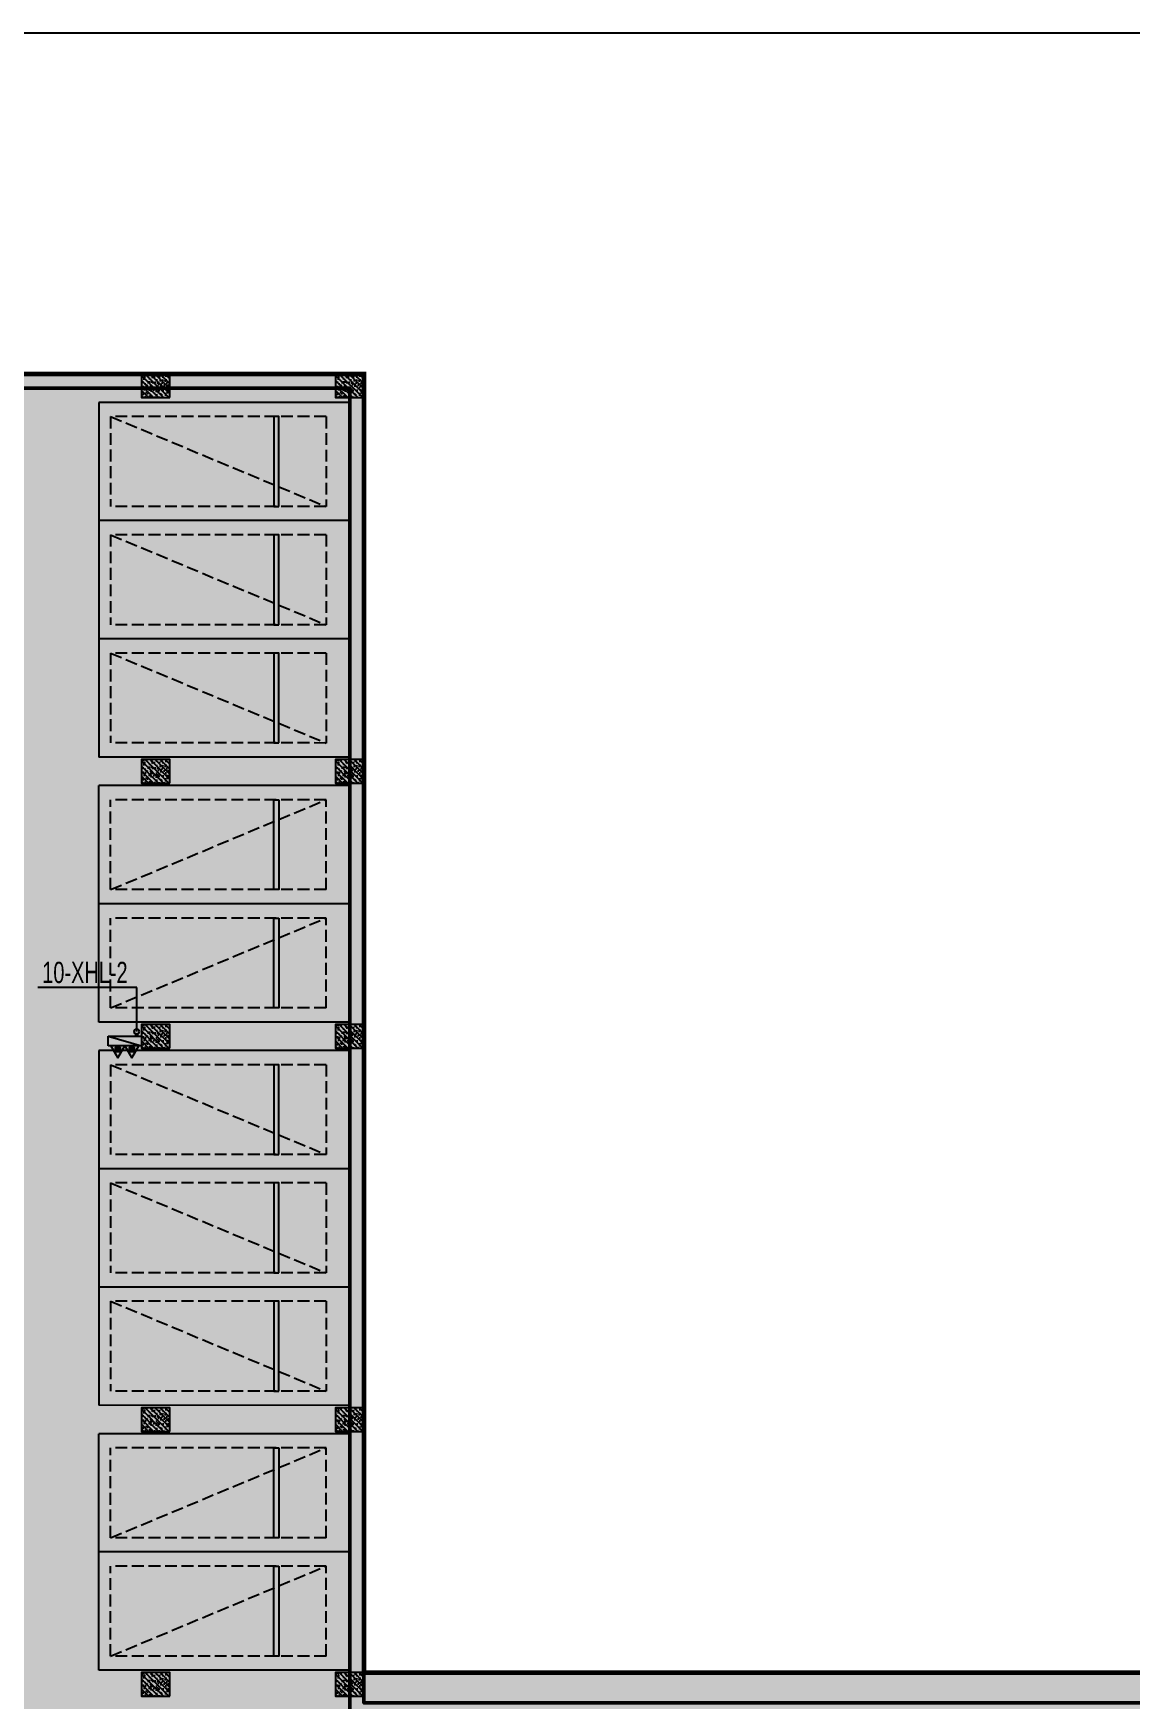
# Model space of a CAD drawing. Extents: x -1338203 to 1886333, y -530034 to 1031844.
# Drawn here: x 721573 to 744757, y -348782 to -313560 of the extents above; entities that cross this region are included whole.
import ezdxf

# ---------------------------------------------------------------- set-up
doc = ezdxf.new("R2010")
doc.units = 0
doc.header["$LTSCALE"] = 1000
doc.header["$MEASUREMENT"] = 0
doc.linetypes.add('A-001-平面B2$0$__DASH', pattern=[0.35, 0.25, -0.1])
doc.layers.add('0A-X-AREA', color=6, linetype='Continuous', plot=False)
for name, color, linetype in [('p-a-regular', 5, 'Continuous'), ('S001地下二墙柱$0$S001地下二墙柱$0$0S-CC-LINE', 52, 'Continuous'), ('S001地下二墙柱$0$S001地下二墙柱$0$0S-CW-HATCH', 251, 'Continuous'), ('S001地下二墙柱$0$S001地下二墙柱$0$0S-CW-HATCH-UP', 251, 'Continuous'), ('负二层消火栓$0$负二层消火栓$0$0P-ACC-FH', 7, 'Continuous'), ('负二层消火栓$0$负二层消火栓$0$0P-DIM-FH', 3, 'Continuous'), ('负二层消火栓$0$负二层消火栓$0$0P-PIPE-FH', 1, 'Continuous'), ('负二层消火栓$0$负二层消火栓$0$0P-VPIPE-FH', 1, 'Continuous'), ('负二层消火栓$0$负二层消火栓$1$0P-EQUIP-FH', 7, 'Continuous')]:
    doc.layers.add(name, color=color, linetype=linetype)
doc.layers.add('p-a-regular-deadend', color=6, linetype='Continuous', true_color=0xff00ff)
doc.layers.add('p-a-regular-narrow', color=7, linetype='Continuous', true_color=0x9600ff)
doc.layers.add('p-h-walkable', color=7, linetype='Continuous', lineweight=70, true_color=0xf0f0f0)
doc.layers.add('S001地下二墙柱$0$0S-CW-LINE', color=7, linetype='Continuous', lineweight=50)
doc.styles.add('负二层消火栓$0$负二层消火栓$0$AAD-S', font='aad-s.shx', dxfattribs={"width": 0.7, "bigfont": 'aad-hztxt.shx'})

# ---------------------------------------------------------------- blocks, each defined once
blk = doc.blocks.new('负二层消火栓$0$负二层消火栓$1$$TwtSys$00000546')
h = blk.add_hatch()
h.set_pattern_fill('ANSI31', color=256, scale=200, style=0)
h.set_pattern_definition([(45, (-38543.802, -6670.83), (-17.67767, 17.67767), [])])
h.paths.add_polyline_path([(-65, 174), (65, 174), (65, 44), (-65, 44)])
for points in [[(0, 344), (-198, 0), (198, 0)], [(-65, 174), (65, 174), (65, 44), (-65, 44)]]:
    blk.add_lwpolyline(points, close=True)
blk = doc.blocks.new('负二层消火栓$0$负二层消火栓$0$$TwtSys$00000434')
for p, q in [((-0.5, 0.5), (-0.5, -0.5)), ((-0.5, -0.5), (0.5, 0.5)), ((0.5, 0.5), (-0.5, 0.5)), ((0.5, -0.5), (0.5, 0.5)), ((-0.5, -0.5), (0.5, -0.5))]:
    blk.add_line(p, q)
blk.add_solid([(0.5, -0.5), (0.5, 0.5), (-0.5, -0.5)])
blk = doc.blocks.new('负二层消火栓')
at = {"layer": '负二层消火栓$0$负二层消火栓$0$0P-DIM-FH'}
for p, q in [((-42609, -170115, 800), (-44694, -170115, 800)), ((-42609, -171050, 800), (-42609, -170115, 800))]:
    blk.add_line(p, q, dxfattribs=at)
at = {"layer": '负二层消火栓$0$负二层消火栓$0$0P-PIPE-FH', "linetype": 'Continuous', "const_width": 82.5}
blk.add_lwpolyline([(-42609, -171103), (-42609, -171150)], dxfattribs=at)
at = {"layer": '负二层消火栓$0$负二层消火栓$0$0P-VPIPE-FH', "linetype": 'Continuous'}
blk.add_circle((-42609, -171050), 52.5, dxfattribs=at)
at = {"layer": '负二层消火栓$0$负二层消火栓$0$0P-ACC-FH', "xscale": -700, "yscale": 200, "zscale": 700, "rotation": 179.9999999918149}
blk.add_blockref('负二层消火栓$0$负二层消火栓$0$$TwtSys$00000434', (-42859, -171250), dxfattribs=at)
at = {"layer": '负二层消火栓$0$负二层消火栓$1$0P-EQUIP-FH', "xscale": 0.75, "yscale": 0.75, "zscale": 0.75, "rotation": 179.9999999918148}
for p in [(-43008, -171350, 800), (-42710, -171350, 800)]:
    blk.add_blockref('负二层消火栓$0$负二层消火栓$1$$TwtSys$00000546', p, dxfattribs=at)
at = {"layer": '负二层消火栓$0$负二层消火栓$0$0P-DIM-FH', "color": 7, "style": '负二层消火栓$0$负二层消火栓$0$AAD-S', "width": 0.7}
blk.add_text('10-XHL-2', height=450, dxfattribs=at).set_placement((-44604, -170025, 800))

msp = doc.modelspace()

# ---------------------------------------------------------------- hatches: boundary and pattern name
at = {"layer": 'p-h-walkable', "ltscale": 0.002}
h = msp.add_hatch(color=256, dxfattribs=at)
h.dxf.hatch_style = 1
h.paths.add_polyline_path([(728556.4, -320761.3), (728556.4, -348211.5), (746356.3, -348211.5), (750916.3, -338175), (842896.3, -338175), (843211.3, -349155), (839116.3, -349155), (839116.3, -377051.5), (864906.4, -377051.5), (864906.4, -390806.6), (875856.3, -395571.5), (875856.3, -404751.5), (834560.3, -404751.5), (839142.7, -442064.3), (869465.2, -438340.4), (871163.2, -452166.5), (873704.1, -451854.5), (877328.6, -464960.4), (761876, -479139.1), (761132.9, -468418.3), (764950.6, -465209), (763252.8, -451384.3), (799242.4, -446964.4), (793807.3, -404751.5), (750756.3, -404751.5), (751556.3, -388855), (648066.6, -388604.4), (648066.6, -380374.4), (641016.6, -380374.4), (641512.3, -365348.2), (660006.6, -364574.4), (660306.6, -340846.8), (656406.6, -340846.8), (656406.6, -336396.8), (656656.4, -340532.4), (656406.4, -332417.4), (712156.4, -332417.4), (712080.9, -320761.3)])
at = {"layer": 'S001地下二墙柱$0$S001地下二墙柱$0$0S-CW-HATCH', "ltscale": 0.002}
h = msp.add_hatch(color=256, dxfattribs=at)
h.dxf.hatch_style = 1
h.paths.add_polyline_path([(712156.6, -321061.3), (712156.6, -320761.3), (728256.6, -320761.3), (728256.6, -321061.3)])
at = {"layer": 'S001地下二墙柱$0$S001地下二墙柱$0$0S-CW-HATCH'}
h = msp.add_hatch(color=256, dxfattribs=at)
h.dxf.hatch_style = 1
h.paths.add_polyline_path([(724456.6, -321261.3), (724456.6, -320761.3), (723856.6, -320761.3), (723856.6, -321261.3)])
h = msp.add_hatch(color=256, dxfattribs=at)
h.dxf.hatch_style = 1
h.paths.add_polyline_path([(728556.6, -321261.3), (728556.6, -320761.3), (727956.6, -320761.3), (727956.6, -321261.3)])
at = {"layer": 'S001地下二墙柱$0$S001地下二墙柱$0$0S-CW-HATCH', "ltscale": 0.002}
h = msp.add_hatch(color=256, dxfattribs=at)
h.dxf.hatch_style = 1
h.paths.add_polyline_path([(728256.6, -320761.3), (728556.6, -320761.3), (728556.6, -348850.9), (747256.6, -348850.9), (747256.6, -349150.9), (728256.6, -349150.9)])
at = {"layer": 'S001地下二墙柱$0$S001地下二墙柱$0$0S-CW-HATCH'}
h = msp.add_hatch(color=256, dxfattribs=at)
h.dxf.hatch_style = 1
h.paths.add_polyline_path([(724456.6, -329411), (724456.6, -328911), (723856.6, -328911), (723856.6, -329411)])
h = msp.add_hatch(color=256, dxfattribs=at)
h.dxf.hatch_style = 1
h.paths.add_polyline_path([(728556.6, -329411), (728556.6, -328911), (727956.6, -328911), (727956.6, -329411)])
h = msp.add_hatch(color=256, dxfattribs=at)
h.dxf.hatch_style = 1
h.paths.add_polyline_path([(724456.6, -335011), (724456.6, -334511), (723856.6, -334511), (723856.6, -335011)])
h = msp.add_hatch(color=256, dxfattribs=at)
h.dxf.hatch_style = 1
h.paths.add_polyline_path([(728556.6, -335011), (728556.6, -334511), (727956.6, -334511), (727956.6, -335011)])
h = msp.add_hatch(color=256, dxfattribs=at)
h.dxf.hatch_style = 1
h.paths.add_polyline_path([(724456.6, -343110.9), (724456.6, -342610.9), (723856.6, -342610.9), (723856.6, -343110.9)])
h = msp.add_hatch(color=256, dxfattribs=at)
h.dxf.hatch_style = 1
h.paths.add_polyline_path([(728556.6, -343110.9), (728556.6, -342610.9), (727956.6, -342610.9), (727956.6, -343110.9)])
h = msp.add_hatch(color=256, dxfattribs=at)
h.dxf.hatch_style = 1
h.paths.add_polyline_path([(724456.6, -348710.9), (724456.6, -348210.9), (723856.6, -348210.9), (723856.6, -348710.9)])
h = msp.add_hatch(color=256, dxfattribs=at)
h.dxf.hatch_style = 1
h.paths.add_polyline_path([(728556.6, -348710.9), (728556.6, -348210.9), (727956.6, -348210.9), (727956.6, -348710.9)])
at = {"layer": 'S001地下二墙柱$0$S001地下二墙柱$0$0S-CW-HATCH-UP', "ltscale": 0.002}
h = msp.add_hatch(dxfattribs=at)
h.set_pattern_fill('钢筋混凝土', color=256, scale=30, angle=90)
h.set_pattern_definition([(135, (861895.315, -1032917.9), (-53.0330086, -53.0330086), []), (140, (861895.31, -1032917.9), (18.82564, 215.178055), [22.5, -247.5]), (85, (861895.31, -1032917.9), (-225.65764, -41.6254), [18, -198]), (190.4514, (861896.88, -1032899.96), (-206.83186, 173.552815), [19.12206, -210.342634]), (136.1842, (861835.31, -1032917.9), (49.6557, 320.17231), [33.75, -371.25]), (186.6356, (861839.45, -1032891.2), (-292.23536, 280.39881), [28.68309, -315.5139]), (81.1842, (861835.3, -1032917.9), (-292.23558, 280.39858), [27, -297]), (111, (861850.31, -1032887.9), (120.785667, 179.072116), [22.5, -247.5]), (56, (861850.31, -1032887.9), (-217.545014, 72.9946), [18, -198]), (161.4514, (861860.38, -1032872.97), (-96.75915, 252.06679), [19.12206, -210.342634]), (127.5, (861895.315, -1032917.9), (-99.868156, 3.647957), [0, -195.6, 0, -201, 0, -198.75]), (97.5, (861895.31, -1032917.9), (-118.323514, 78.920861), [0, -114.6, 0, -191.1, 0, -75.75]), (57.5, (861895.315, -1032984.8), (6.7664615, 160.146731), [0, -75, 0, -234, 0, -310.5]), (47.5, (861895.31, -1033014.8), (-30.031495, 174.95585), [0, -97.5, 0, -155.4, 0, -220.5])])
h.paths.add_polyline_path([(712156.6, -321061.3), (712156.6, -320761.3), (728256.6, -320761.3), (728256.6, -321061.3)])
at = {"layer": 'S001地下二墙柱$0$S001地下二墙柱$0$0S-CW-HATCH-UP'}
h = msp.add_hatch(dxfattribs=at)
h.set_pattern_fill('钢筋混凝土', color=256, scale=30, angle=-90)
h.set_pattern_definition([(315, (733408.33, -353572.024), (53.03301, 53.03301), []), (320, (733408.33, -353572.02), (-18.8256, -215.1781), [22.5, -247.5]), (265, (733408.33, -353572.02), (225.6576, 41.6254), [18, -198]), (10.4514, (733406.76, -353589.96), (206.8319, -173.5528), [19.122, -210.3426]), (316.1842, (733468.33, -353572.02), (-49.6557, -320.1723), [33.75, -371.25]), (6.6356, (733464.2, -353598.7), (292.2354, -280.3988), [28.683, -315.514]), (261.1842, (733468.33, -353572.02), (292.2356, -280.3986), [27, -297]), (291, (733453.33, -353602.02), (-120.7857, -179.0721), [22.5, -247.5]), (236, (733453.33, -353602.02), (217.545, -72.9946), [18, -198]), (341.4514, (733443.27, -353616.95), (96.7591, -252.0668), [19.122, -210.3426]), (307.5, (733408.33, -353572.02), (99.86816, -3.64796), [0, -195.6, 0, -201, 0, -198.75]), (277.5, (733408.33, -353572.02), (118.3235, -78.92086), [0, -114.6, 0, -191.1, 0, -75.75]), (237.5, (733408.33, -353505.12), (-6.76646, -160.14673), [0, -75, 0, -234, 0, -310.5]), (227.5, (733408.33, -353475.12), (30.0315, -174.95585), [0, -97.5, 0, -155.4, 0, -220.5])])
h.paths.add_polyline_path([(724456.6, -321261.3), (724456.6, -320761.3), (723856.6, -320761.3), (723856.6, -321261.3)])
h = msp.add_hatch(dxfattribs=at)
h.set_pattern_fill('钢筋混凝土', color=256, scale=30, angle=-90)
h.set_pattern_definition([(315, (737508.33, -353572.024), (53.03301, 53.03301), []), (320, (737508.33, -353572.02), (-18.8256, -215.1781), [22.5, -247.5]), (265, (737508.33, -353572.02), (225.6576, 41.6254), [18, -198]), (10.4514, (737506.76, -353589.96), (206.8319, -173.5528), [19.122, -210.3426]), (316.1842, (737568.33, -353572.02), (-49.6557, -320.1723), [33.75, -371.25]), (6.6356, (737564.2, -353598.7), (292.2354, -280.3988), [28.683, -315.514]), (261.1842, (737568.33, -353572.02), (292.2356, -280.3986), [27, -297]), (291, (737553.33, -353602.02), (-120.7857, -179.0721), [22.5, -247.5]), (236, (737553.33, -353602.02), (217.545, -72.9946), [18, -198]), (341.4514, (737543.26, -353616.95), (96.7591, -252.0668), [19.122, -210.3426]), (307.5, (737508.33, -353572.02), (99.86816, -3.64796), [0, -195.6, 0, -201, 0, -198.75]), (277.5, (737508.33, -353572.02), (118.3235, -78.92086), [0, -114.6, 0, -191.1, 0, -75.75]), (237.5, (737508.33, -353505.12), (-6.76646, -160.14673), [0, -75, 0, -234, 0, -310.5]), (227.5, (737508.33, -353475.12), (30.0315, -174.95585), [0, -97.5, 0, -155.4, 0, -220.5])])
h.paths.add_polyline_path([(728556.6, -321261.3), (728556.6, -320761.3), (727956.6, -320761.3), (727956.6, -321261.3)])
at = {"layer": 'S001地下二墙柱$0$S001地下二墙柱$0$0S-CW-HATCH-UP', "ltscale": 0.002}
h = msp.add_hatch(dxfattribs=at)
h.set_pattern_fill('钢筋混凝土', color=256, scale=30)
h.set_pattern_definition([(45, (0.0005, -470500), (-53.0330086, 53.0330086), []), (50, (0.0005, -470500), (215.178055, -18.82564), [22.5, -247.5]), (355, (0.0005, -470500), (-41.6254, 225.65764), [18, -198]), (100.4514, (17.93, -470501.57), (173.552815, 206.83186), [19.12206, -210.342634]), (46.1842, (0.0005, -470440), (320.17231, -49.6557), [33.75, -371.25]), (96.6356, (26.68, -470444.14), (280.39881, 292.23536), [28.68309, -315.5139]), (351.1842, (0.0005, -470440), (280.39858, 292.23558), [27, -297]), (21, (30, -470455), (179.072116, -120.785667), [22.5, -247.5]), (326, (30, -470455), (72.9946, 217.545014), [18, -198]), (71.4514, (44.92, -470465.07), (252.06679, 96.75915), [19.12206, -210.342634]), (37.5, (0.0005, -470500), (3.6479566, 99.868156), [0, -195.6, 0, -201, 0, -198.75]), (7.5, (0.0005, -470500), (78.920861, 118.323514), [0, -114.6, 0, -191.1, 0, -75.75]), (327.5, (-66.9, -470500), (160.146731, -6.7664615), [0, -75, 0, -234, 0, -310.5]), (317.5, (-96.9, -470500), (174.95585, 30.031495), [0, -97.5, 0, -155.4, 0, -220.5])])
h.paths.add_polyline_path([(728256.6, -320761.3), (728556.6, -320761.3), (728556.6, -348850.9), (747256.6, -348850.9), (747256.6, -349150.9), (728256.6, -349150.9)])
at = {"layer": 'S001地下二墙柱$0$S001地下二墙柱$0$0S-CW-HATCH-UP'}
h = msp.add_hatch(dxfattribs=at)
h.set_pattern_fill('钢筋混凝土', color=256, scale=30, angle=-90)
h.set_pattern_definition([(315, (733408.34, -361721.72), (53.03301, 53.03301), []), (320, (733408.34, -361721.72), (-18.8256, -215.1781), [22.5, -247.5]), (265, (733408.34, -361721.72), (225.6576, 41.6254), [18, -198]), (10.4514, (733406.77, -361739.65), (206.8319, -173.5528), [19.122, -210.3426]), (316.1842, (733468.34, -361721.72), (-49.6557, -320.1723), [33.75, -371.25]), (6.6356, (733464.2, -361748.4), (292.2354, -280.3988), [28.683, -315.514]), (261.1842, (733468.34, -361721.72), (292.2356, -280.3986), [27, -297]), (291, (733453.34, -361751.72), (-120.7857, -179.0721), [22.5, -247.5]), (236, (733453.34, -361751.72), (217.545, -72.9946), [18, -198]), (341.4514, (733443.27, -361766.64), (96.7591, -252.0668), [19.122, -210.3426]), (307.5, (733408.34, -361721.72), (99.86816, -3.64796), [0, -195.6, 0, -201, 0, -198.75]), (277.5, (733408.34, -361721.72), (118.3235, -78.92086), [0, -114.6, 0, -191.1, 0, -75.75]), (237.5, (733408.34, -361654.82), (-6.76646, -160.14673), [0, -75, 0, -234, 0, -310.5]), (227.5, (733408.34, -361624.82), (30.0315, -174.95585), [0, -97.5, 0, -155.4, 0, -220.5])])
h.paths.add_polyline_path([(724456.6, -329411), (724456.6, -328911), (723856.6, -328911), (723856.6, -329411)])
h = msp.add_hatch(dxfattribs=at)
h.set_pattern_fill('钢筋混凝土', color=256, scale=30, angle=-90)
h.set_pattern_definition([(315, (737508.33, -361721.72), (53.03301, 53.03301), []), (320, (737508.33, -361721.72), (-18.8256, -215.1781), [22.5, -247.5]), (265, (737508.33, -361721.72), (225.6576, 41.6254), [18, -198]), (10.4514, (737506.76, -361739.65), (206.8319, -173.5528), [19.122, -210.3426]), (316.1842, (737568.33, -361721.72), (-49.6557, -320.1723), [33.75, -371.25]), (6.6356, (737564.2, -361748.4), (292.2354, -280.3988), [28.683, -315.514]), (261.1842, (737568.33, -361721.72), (292.2356, -280.3986), [27, -297]), (291, (737553.33, -361751.72), (-120.7857, -179.0721), [22.5, -247.5]), (236, (737553.33, -361751.72), (217.545, -72.9946), [18, -198]), (341.4514, (737543.27, -361766.64), (96.7591, -252.0668), [19.122, -210.3426]), (307.5, (737508.33, -361721.72), (99.86816, -3.64796), [0, -195.6, 0, -201, 0, -198.75]), (277.5, (737508.33, -361721.72), (118.3235, -78.92086), [0, -114.6, 0, -191.1, 0, -75.75]), (237.5, (737508.33, -361654.82), (-6.76646, -160.14673), [0, -75, 0, -234, 0, -310.5]), (227.5, (737508.33, -361624.82), (30.0315, -174.95585), [0, -97.5, 0, -155.4, 0, -220.5])])
h.paths.add_polyline_path([(728556.6, -329411), (728556.6, -328911), (727956.6, -328911), (727956.6, -329411)])
h = msp.add_hatch(dxfattribs=at)
h.set_pattern_fill('钢筋混凝土', color=256, scale=30, angle=-90)
h.set_pattern_definition([(315, (733408.34, -367321.72), (53.03301, 53.03301), []), (320, (733408.34, -367321.72), (-18.8256, -215.1781), [22.5, -247.5]), (265, (733408.34, -367321.72), (225.6576, 41.6254), [18, -198]), (10.4514, (733406.77, -367339.65), (206.8319, -173.5528), [19.122, -210.3426]), (316.1842, (733468.34, -367321.72), (-49.6557, -320.1723), [33.75, -371.25]), (6.6356, (733464.2, -367348.4), (292.2354, -280.3988), [28.683, -315.514]), (261.1842, (733468.34, -367321.72), (292.2356, -280.3986), [27, -297]), (291, (733453.34, -367351.72), (-120.7857, -179.0721), [22.5, -247.5]), (236, (733453.34, -367351.72), (217.545, -72.9946), [18, -198]), (341.4514, (733443.27, -367366.64), (96.7591, -252.0668), [19.122, -210.3426]), (307.5, (733408.34, -367321.72), (99.86816, -3.64796), [0, -195.6, 0, -201, 0, -198.75]), (277.5, (733408.34, -367321.72), (118.3235, -78.92086), [0, -114.6, 0, -191.1, 0, -75.75]), (237.5, (733408.34, -367254.82), (-6.76646, -160.14673), [0, -75, 0, -234, 0, -310.5]), (227.5, (733408.34, -367224.82), (30.0315, -174.95585), [0, -97.5, 0, -155.4, 0, -220.5])])
h.paths.add_polyline_path([(724456.6, -335011), (724456.6, -334511), (723856.6, -334511), (723856.6, -335011)])
h = msp.add_hatch(dxfattribs=at)
h.set_pattern_fill('钢筋混凝土', color=256, scale=30, angle=-90)
h.set_pattern_definition([(315, (737508.33, -367321.72), (53.03301, 53.03301), []), (320, (737508.33, -367321.72), (-18.8256, -215.1781), [22.5, -247.5]), (265, (737508.33, -367321.72), (225.6576, 41.6254), [18, -198]), (10.4514, (737506.76, -367339.65), (206.8319, -173.5528), [19.122, -210.3426]), (316.1842, (737568.33, -367321.72), (-49.6557, -320.1723), [33.75, -371.25]), (6.6356, (737564.2, -367348.4), (292.2354, -280.3988), [28.683, -315.514]), (261.1842, (737568.33, -367321.72), (292.2356, -280.3986), [27, -297]), (291, (737553.33, -367351.72), (-120.7857, -179.0721), [22.5, -247.5]), (236, (737553.33, -367351.72), (217.545, -72.9946), [18, -198]), (341.4514, (737543.27, -367366.64), (96.7591, -252.0668), [19.122, -210.3426]), (307.5, (737508.33, -367321.72), (99.86816, -3.64796), [0, -195.6, 0, -201, 0, -198.75]), (277.5, (737508.33, -367321.72), (118.3235, -78.92086), [0, -114.6, 0, -191.1, 0, -75.75]), (237.5, (737508.33, -367254.82), (-6.76646, -160.14673), [0, -75, 0, -234, 0, -310.5]), (227.5, (737508.33, -367224.82), (30.0315, -174.95585), [0, -97.5, 0, -155.4, 0, -220.5])])
h.paths.add_polyline_path([(728556.6, -335011), (728556.6, -334511), (727956.6, -334511), (727956.6, -335011)])
h = msp.add_hatch(dxfattribs=at)
h.set_pattern_fill('钢筋混凝土', color=256, scale=30, angle=-90)
h.set_pattern_definition([(315, (733408.33, -375421.67), (53.03301, 53.03301), []), (320, (733408.33, -375421.67), (-18.8256, -215.1781), [22.5, -247.5]), (265, (733408.33, -375421.67), (225.6576, 41.6254), [18, -198]), (10.4514, (733406.76, -375439.6), (206.8319, -173.5528), [19.122, -210.3426]), (316.1842, (733468.33, -375421.67), (-49.6557, -320.1723), [33.75, -371.25]), (6.6356, (733464.2, -375448.35), (292.2354, -280.3988), [28.683, -315.514]), (261.1842, (733468.33, -375421.67), (292.2356, -280.3986), [27, -297]), (291, (733453.33, -375451.67), (-120.7857, -179.0721), [22.5, -247.5]), (236, (733453.33, -375451.67), (217.545, -72.9946), [18, -198]), (341.4514, (733443.27, -375466.6), (96.7591, -252.0668), [19.122, -210.3426]), (307.5, (733408.33, -375421.67), (99.86816, -3.64796), [0, -195.6, 0, -201, 0, -198.75]), (277.5, (733408.33, -375421.67), (118.3235, -78.92086), [0, -114.6, 0, -191.1, 0, -75.75]), (237.5, (733408.33, -375354.77), (-6.76646, -160.14673), [0, -75, 0, -234, 0, -310.5]), (227.5, (733408.33, -375324.77), (30.0315, -174.95585), [0, -97.5, 0, -155.4, 0, -220.5])])
h.paths.add_polyline_path([(724456.6, -343110.9), (724456.6, -342610.9), (723856.6, -342610.9), (723856.6, -343110.9)])
h = msp.add_hatch(dxfattribs=at)
h.set_pattern_fill('钢筋混凝土', color=256, scale=30, angle=-90)
h.set_pattern_definition([(315, (737508.33, -375421.67), (53.03301, 53.03301), []), (320, (737508.33, -375421.67), (-18.8256, -215.1781), [22.5, -247.5]), (265, (737508.33, -375421.67), (225.6576, 41.6254), [18, -198]), (10.4514, (737506.76, -375439.6), (206.8319, -173.5528), [19.122, -210.3426]), (316.1842, (737568.33, -375421.67), (-49.6557, -320.1723), [33.75, -371.25]), (6.6356, (737564.2, -375448.35), (292.2354, -280.3988), [28.683, -315.514]), (261.1842, (737568.33, -375421.67), (292.2356, -280.3986), [27, -297]), (291, (737553.33, -375451.67), (-120.7857, -179.0721), [22.5, -247.5]), (236, (737553.33, -375451.67), (217.545, -72.9946), [18, -198]), (341.4514, (737543.26, -375466.6), (96.7591, -252.0668), [19.122, -210.3426]), (307.5, (737508.33, -375421.67), (99.86816, -3.64796), [0, -195.6, 0, -201, 0, -198.75]), (277.5, (737508.33, -375421.67), (118.3235, -78.92086), [0, -114.6, 0, -191.1, 0, -75.75]), (237.5, (737508.33, -375354.77), (-6.76646, -160.14673), [0, -75, 0, -234, 0, -310.5]), (227.5, (737508.33, -375324.77), (30.0315, -174.95585), [0, -97.5, 0, -155.4, 0, -220.5])])
h.paths.add_polyline_path([(728556.6, -343110.9), (728556.6, -342610.9), (727956.6, -342610.9), (727956.6, -343110.9)])
h = msp.add_hatch(dxfattribs=at)
h.set_pattern_fill('钢筋混凝土', color=256, scale=30, angle=-90)
h.set_pattern_definition([(315, (733408.34, -381021.67), (53.03301, 53.03301), []), (320, (733408.34, -381021.67), (-18.8256, -215.1781), [22.5, -247.5]), (265, (733408.34, -381021.67), (225.6576, 41.6254), [18, -198]), (10.4514, (733406.77, -381039.6), (206.8319, -173.5528), [19.122, -210.3426]), (316.1842, (733468.34, -381021.67), (-49.6557, -320.1723), [33.75, -371.25]), (6.6356, (733464.2, -381048.35), (292.2354, -280.3988), [28.683, -315.514]), (261.1842, (733468.34, -381021.67), (292.2356, -280.3986), [27, -297]), (291, (733453.34, -381051.67), (-120.7857, -179.0721), [22.5, -247.5]), (236, (733453.34, -381051.67), (217.545, -72.9946), [18, -198]), (341.4514, (733443.27, -381066.6), (96.7591, -252.0668), [19.122, -210.3426]), (307.5, (733408.34, -381021.67), (99.86816, -3.64796), [0, -195.6, 0, -201, 0, -198.75]), (277.5, (733408.34, -381021.67), (118.3235, -78.92086), [0, -114.6, 0, -191.1, 0, -75.75]), (237.5, (733408.34, -380954.77), (-6.76646, -160.14673), [0, -75, 0, -234, 0, -310.5]), (227.5, (733408.34, -380924.77), (30.0315, -174.95585), [0, -97.5, 0, -155.4, 0, -220.5])])
h.paths.add_polyline_path([(724456.6, -348710.9), (724456.6, -348210.9), (723856.6, -348210.9), (723856.6, -348710.9)])
h = msp.add_hatch(dxfattribs=at)
h.set_pattern_fill('钢筋混凝土', color=256, scale=30, angle=-90)
h.set_pattern_definition([(315, (737508.33, -381021.67), (53.03301, 53.03301), []), (320, (737508.33, -381021.67), (-18.8256, -215.1781), [22.5, -247.5]), (265, (737508.33, -381021.67), (225.6576, 41.6254), [18, -198]), (10.4514, (737506.76, -381039.6), (206.8319, -173.5528), [19.122, -210.3426]), (316.1842, (737568.33, -381021.67), (-49.6557, -320.1723), [33.75, -371.25]), (6.6356, (737564.2, -381048.35), (292.2354, -280.3988), [28.683, -315.514]), (261.1842, (737568.33, -381021.67), (292.2356, -280.3986), [27, -297]), (291, (737553.33, -381051.67), (-120.7857, -179.0721), [22.5, -247.5]), (236, (737553.33, -381051.67), (217.545, -72.9946), [18, -198]), (341.4514, (737543.27, -381066.6), (96.7591, -252.0668), [19.122, -210.3426]), (307.5, (737508.33, -381021.67), (99.86816, -3.64796), [0, -195.6, 0, -201, 0, -198.75]), (277.5, (737508.33, -381021.67), (118.3235, -78.92086), [0, -114.6, 0, -191.1, 0, -75.75]), (237.5, (737508.33, -380954.77), (-6.76646, -160.14673), [0, -75, 0, -234, 0, -310.5]), (227.5, (737508.33, -380924.77), (30.0315, -174.95585), [0, -97.5, 0, -155.4, 0, -220.5])])
h.paths.add_polyline_path([(728556.6, -348710.9), (728556.6, -348210.9), (727956.6, -348210.9), (727956.6, -348710.9)])

# ---------------------------------------------------------------- linework, layer by layer
for p, q in [((722956.6, -321360.4), (722956.4, -323860.4)), ((728256.6, -321360.9), (722956.6, -321360.4)), ((728256.6, -321360.9), (728256.4, -323860.9)), ((728256.4, -323860.9), (722956.4, -323860.4)), ((722956.6, -323860.4), (722956.4, -326360.4)), ((728256.6, -323860.9), (722956.6, -323860.4)), ((728256.6, -323860.9), (728256.4, -326360.9)), ((728256.4, -326360.9), (722956.4, -326360.4)), ((722956.6, -326360.4), (722956.4, -328860.4)), ((728256.6, -326360.9), (722956.6, -326360.4)), ((728256.6, -326360.9), (728256.4, -328860.9)), ((728256.4, -328860.9), (722956.4, -328860.4)), ((728256.4, -329460.4), (722956.4, -329460.9)), ((722956.6, -331960.9), (722956.4, -329460.9)), ((728256.6, -331960.4), (728256.4, -329460.4)), ((728256.4, -331960.4), (722956.4, -331960.9)), ((722956.6, -334460.9), (722956.4, -331960.9)), ((728256.6, -331960.4), (722956.6, -331960.9)), ((728256.6, -334460.4), (728256.4, -331960.4)), ((728256.6, -334460.4), (722956.6, -334460.9)), ((722956.6, -335060.4), (722956.4, -337560.4)), ((728256.6, -335060.9), (722956.6, -335060.4)), ((728256.6, -335060.9), (728256.4, -337560.9)), ((728256.4, -337560.9), (722956.4, -337560.4)), ((722956.6, -337560.4), (722956.4, -340060.4)), ((728256.6, -337560.9), (722956.6, -337560.4)), ((728256.6, -337560.9), (728256.4, -340060.9)), ((728256.4, -340060.9), (722956.4, -340060.4)), ((722956.6, -340060.4), (722956.4, -342560.4)), ((728256.6, -340060.9), (722956.6, -340060.4)), ((728256.6, -340060.9), (728256.4, -342560.9)), ((728256.4, -342560.9), (722956.4, -342560.4)), ((728256.4, -343160.4), (722956.4, -343160.9)), ((722956.6, -345660.9), (722956.4, -343160.9)), ((728256.6, -345660.4), (728256.4, -343160.4)), ((728256.4, -345660.4), (722956.4, -345660.9)), ((722956.6, -348160.9), (722956.4, -345660.9)), ((728256.6, -345660.4), (722956.6, -345660.9)), ((728256.6, -348160.4), (728256.4, -345660.4)), ((728256.6, -348160.4), (722956.6, -348160.9))]:
    msp.add_line(p, q)
at = {"linetype": 'A-001-平面B2$0$__DASH'}
for p, q in [((723206.6, -321660.4), (723206.4, -323560.4)), ((727756.6, -321660.9), (723206.6, -321660.4)), ((727756.6, -321660.9), (727756.4, -323560.9)), ((727756.4, -323560.9), (723206.4, -323560.4)), ((723206.6, -324160.4), (723206.4, -326060.4)), ((727756.6, -324160.9), (723206.6, -324160.4)), ((727756.6, -324160.9), (727756.4, -326060.9)), ((727756.4, -326060.9), (723206.4, -326060.4)), ((723206.6, -326660.4), (723206.4, -328560.4)), ((727756.6, -326660.9), (723206.6, -326660.4)), ((727756.6, -326660.9), (727756.4, -328560.9)), ((727756.4, -328560.9), (723206.4, -328560.4)), ((727756.4, -329760.4), (723206.4, -329760.9)), ((723206.6, -331660.9), (723206.4, -329760.9)), ((727756.6, -331660.4), (727756.4, -329760.4)), ((727756.6, -331660.4), (723206.6, -331660.9)), ((727756.4, -332260.4), (723206.4, -332260.9)), ((723206.6, -334160.9), (723206.4, -332260.9)), ((727756.6, -334160.4), (727756.4, -332260.4)), ((727756.6, -334160.4), (723206.6, -334160.9)), ((723206.6, -335360.4), (723206.4, -337260.4)), ((727756.6, -335360.9), (723206.6, -335360.4)), ((727756.6, -335360.9), (727756.4, -337260.9)), ((727756.4, -337260.9), (723206.4, -337260.4)), ((723206.6, -337860.4), (723206.4, -339760.4)), ((727756.6, -337860.9), (723206.6, -337860.4)), ((727756.6, -337860.9), (727756.4, -339760.9)), ((727756.4, -339760.9), (723206.4, -339760.4)), ((723206.6, -340360.4), (723206.4, -342260.4)), ((727756.6, -340360.9), (723206.6, -340360.4)), ((727756.6, -340360.9), (727756.4, -342260.9)), ((727756.4, -342260.9), (723206.4, -342260.4)), ((727756.4, -343460.4), (723206.4, -343460.9)), ((723206.6, -345360.9), (723206.4, -343460.9)), ((727756.6, -345360.4), (727756.4, -343460.4)), ((727756.6, -345360.4), (723206.6, -345360.9)), ((727756.4, -345960.4), (723206.4, -345960.9)), ((723206.6, -347860.9), (723206.4, -345960.9)), ((727756.6, -347860.4), (727756.4, -345960.4)), ((727756.6, -347860.4), (723206.6, -347860.9))]:
    msp.add_line(p, q, dxfattribs=at)
for points in [[(723206.6, -321660.4), (727756.4, -323560.9)], [(723206.6, -324160.4), (727756.4, -326060.9)], [(723206.6, -326660.4), (727756.4, -328560.9)], [(723206.6, -331660.9), (727756.4, -329760.4)], [(723206.6, -334160.9), (727756.4, -332260.4)], [(723206.6, -335360.4), (727756.4, -337260.9)], [(723206.6, -337860.4), (727756.4, -339760.9)], [(723206.6, -340360.4), (727756.4, -342260.9)], [(723206.6, -345360.9), (727756.4, -343460.4)], [(723206.6, -347860.9), (727756.4, -345960.4)]]:
    msp.add_lwpolyline(points, dxfattribs=at)
for points in [[(726756.4, -323560.8), (726756.6, -321660.8), (726656.6, -321660.8), (726656.4, -323560.8)], [(726756.4, -326060.8), (726756.6, -324160.8), (726656.6, -324160.8), (726656.4, -326060.8)], [(726756.4, -328560.8), (726756.6, -326660.8), (726656.6, -326660.8), (726656.4, -328560.8)], [(726756.4, -329760.5), (726756.6, -331660.5), (726656.6, -331660.5), (726656.4, -329760.5)], [(726756.4, -332260.5), (726756.6, -334160.5), (726656.6, -334160.5), (726656.4, -332260.5)], [(726756.4, -337260.8), (726756.6, -335360.8), (726656.6, -335360.8), (726656.4, -337260.8)], [(726756.4, -339760.8), (726756.6, -337860.8), (726656.6, -337860.8), (726656.4, -339760.8)], [(726756.4, -342260.8), (726756.6, -340360.8), (726656.6, -340360.8), (726656.4, -342260.8)], [(726756.4, -343460.5), (726756.6, -345360.5), (726656.6, -345360.5), (726656.4, -343460.5)], [(726756.4, -345960.5), (726756.6, -347860.5), (726656.6, -347860.5), (726656.4, -345960.5)]]:
    msp.add_lwpolyline(points, close=True)
at = {"layer": '0A-X-AREA'}
msp.add_lwpolyline([(635628.5, -501742.3), (895886.2, -501742.3), (895886.2, -313560.3), (635628.5, -313560.3)], close=True, dxfattribs=at)
at = {"layer": 'p-a-regular', "ltscale": 0.002, "const_width": 1000}
for points in [[(723206.5, -327610.4), (727756.5, -327610.9)], [(723206.5, -330710.9), (727756.5, -330710.4)], [(723206.5, -333210.9), (727756.5, -333210.4)], [(723206.5, -336310.4), (727756.5, -336310.9)], [(723206.5, -341310.4), (727756.5, -341310.9)], [(723206.5, -344410.9), (727756.5, -344410.4)], [(723206.5, -346910.9), (727756.5, -346910.4)]]:
    msp.add_lwpolyline(points, dxfattribs=at)
at = {"layer": 'p-a-regular-deadend', "ltscale": 0.002, "const_width": 1000}
for points in [[(723206.5, -322610.4), (727756.5, -322610.9)], [(723206.5, -325110.4), (727756.5, -325110.9)]]:
    msp.add_lwpolyline(points, dxfattribs=at)
at = {"layer": 'p-a-regular-narrow', "ltscale": 0.002, "const_width": 1000}
msp.add_lwpolyline([(723206.5, -338810.4), (727756.5, -338810.9)], dxfattribs=at)
at = {"layer": 'p-h-walkable', "ltscale": 0.002, "const_width": 100, "elevation": -83050}
msp.add_lwpolyline([(751556.3, -388855), (648066.6, -388604.4), (648066.6, -380374.4), (641016.6, -380374.4), (641512.3, -365348.2), (660006.6, -364574.4), (660306.6, -340846.8), (656406.6, -340846.8), (656406.6, -336396.8), (656656.4, -340532.4), (656406.4, -332417.4), (712156.4, -332417.4), (712080.9, -320761.3), (728556.4, -320761.3), (728556.4, -348211.5), (746356.3, -348211.5)], dxfattribs=at)
at = {"layer": 'S001地下二墙柱$0$0S-CW-LINE', "flags": 128}
msp.add_lwpolyline([(711856.6, -332416.8), (711856.6, -320761.3), (728556.6, -320761.3), (728556.6, -348850.9), (747256.6, -348850.9), (747256.6, -349150.9), (728256.6, -349150.9), (728256.6, -321061.3), (712156.6, -321061.3), (712156.6, -332416.8)], close=True, dxfattribs=at)
at = {"layer": 'S001地下二墙柱$0$S001地下二墙柱$0$0S-CC-LINE', "color": 4}
for points in [[(724456.6, -321261.3), (724456.6, -320761.3), (723856.6, -320761.3), (723856.6, -321261.3)], [(728556.6, -321261.3), (728556.6, -320761.3), (727956.6, -320761.3), (727956.6, -321261.3)]]:
    msp.add_lwpolyline(points, close=True, dxfattribs=at)
at = {"layer": 'S001地下二墙柱$0$S001地下二墙柱$0$0S-CC-LINE', "color": 1}
for points in [[(724456.6, -329411), (724456.6, -328911), (723856.6, -328911), (723856.6, -329411)], [(728556.6, -329411), (728556.6, -328911), (727956.6, -328911), (727956.6, -329411)], [(724456.6, -335011), (724456.6, -334511), (723856.6, -334511), (723856.6, -335011)], [(728556.6, -335011), (728556.6, -334511), (727956.6, -334511), (727956.6, -335011)], [(724456.6, -343110.9), (724456.6, -342610.9), (723856.6, -342610.9), (723856.6, -343110.9)], [(728556.6, -343110.9), (728556.6, -342610.9), (727956.6, -342610.9), (727956.6, -343110.9)], [(724456.6, -348710.9), (724456.6, -348210.9), (723856.6, -348210.9), (723856.6, -348710.9)], [(728556.6, -348710.9), (728556.6, -348210.9), (727956.6, -348210.9), (727956.6, -348710.9)]]:
    msp.add_lwpolyline(points, close=True, dxfattribs=at)

# ---------------------------------------------------------------- block references
at = {"ltscale": 0.002}
msp.add_blockref('负二层消火栓', (766365.4, -163610.9), dxfattribs=at)

doc.saveas('drawing.dxf')
